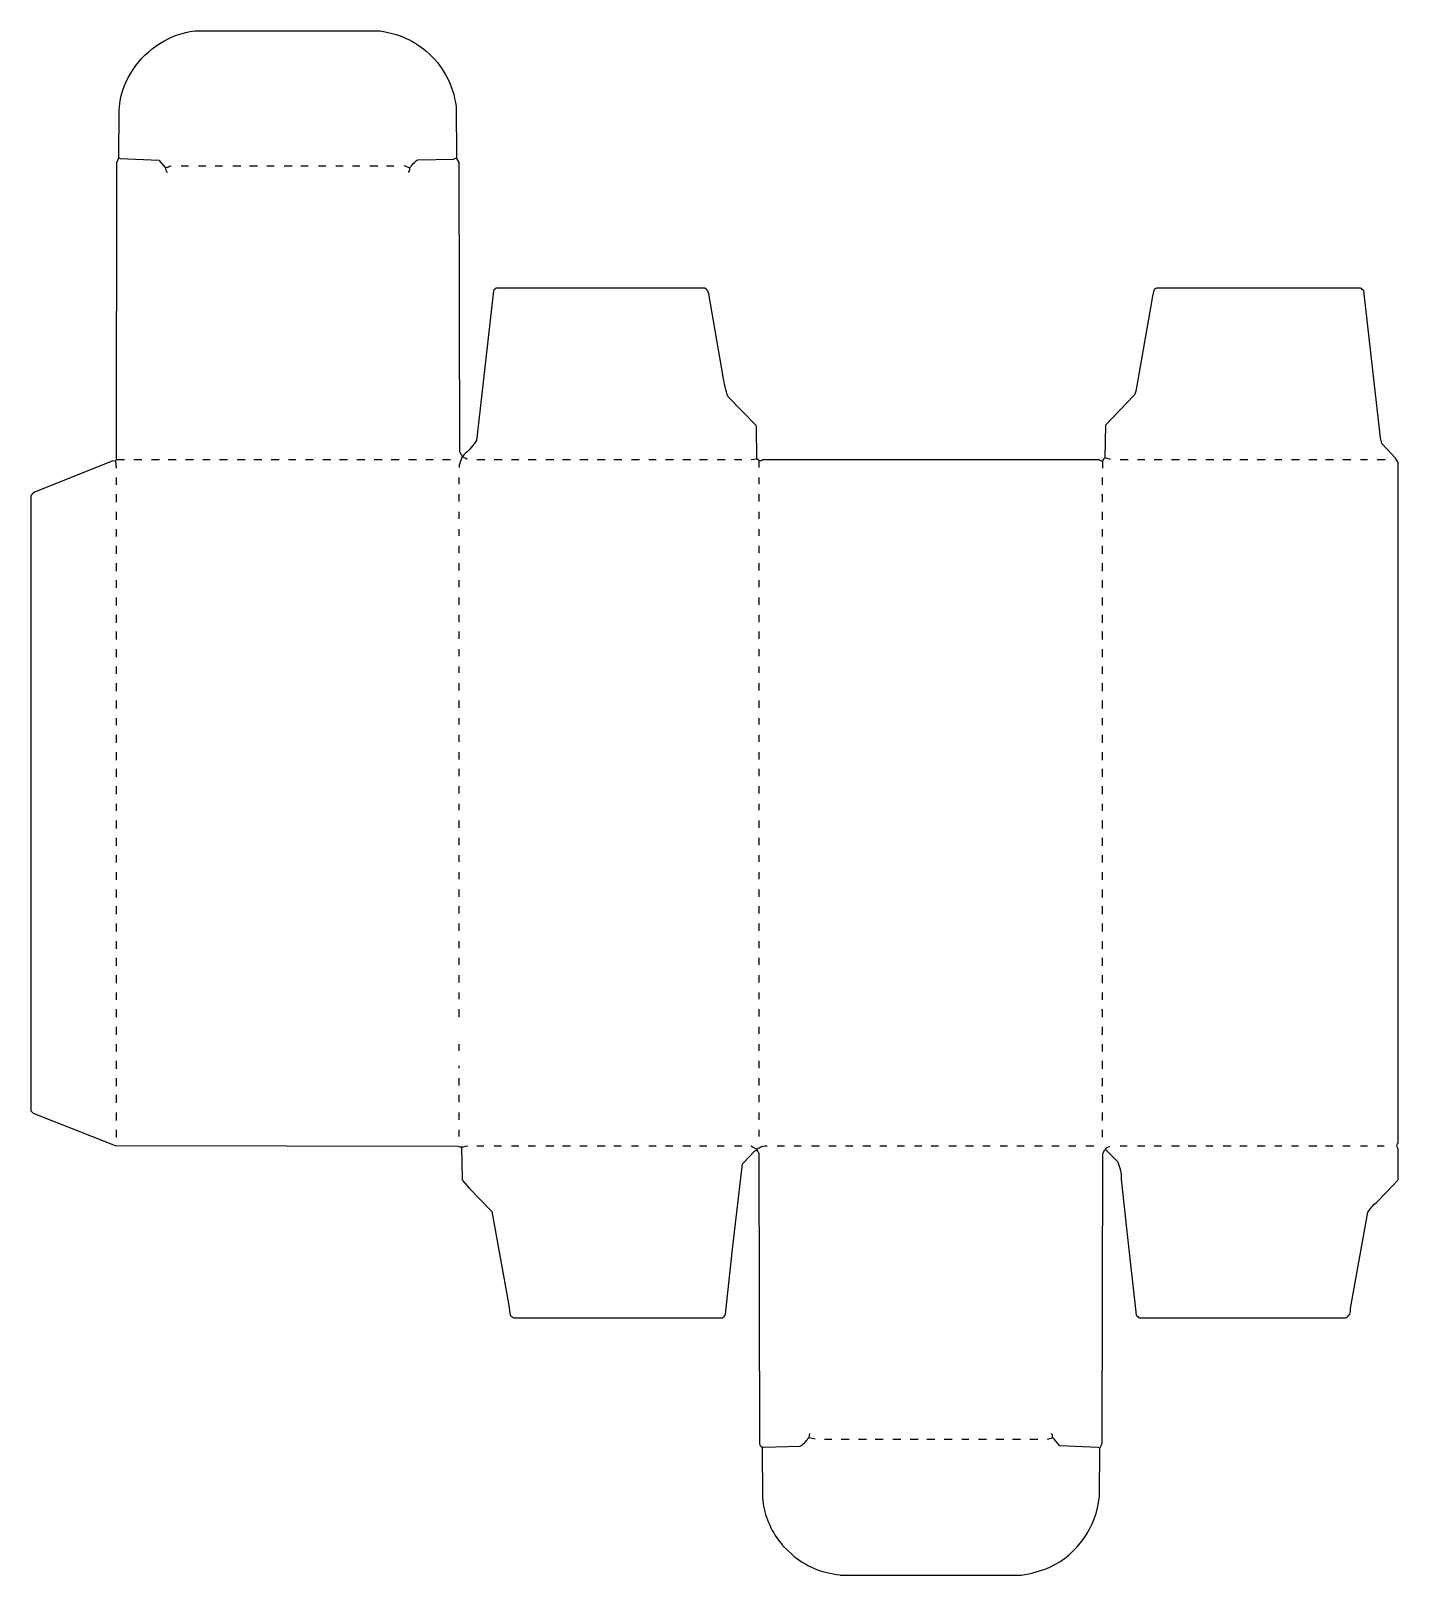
# Model space of a CAD drawing. Extents: x 189 to 2072, y 216 to 2342.
import ezdxf

# ---------------------------------------------------------------- set-up
doc = ezdxf.new("R2010")
doc.units = 0
doc.layers.get('0').update_dxf_attribs({"linetype": 'CONTINUOUS'})

msp = doc.modelspace()

# ---------------------------------------------------------------- linework, layer by layer
at = {"color": 7, "linetype": 'CONTINUOUS'}
for points in [[(307, 1740), (306, 1750), (307, 1752), (307.498778, 2160.998783), (310, 2167), (310.492428, 2232.99265), (311.439024, 2241.95122, -0.119164), (330, 2289, -0.218814), (415, 2342), (670, 2342), (676.94, 2340.58, -0.137453), (733.204918, 2314.245902, -0.188518), (774.50704, 2237.993153), (775, 2167), (775.24, 2166.18), (778.501256, 2160.99875), (779.498744, 1763.00125, 0.074768), (783, 1756), (781.8, 1752.1, 0.149369), (779, 1741)], [(310, 2167), (312.1, 2166.2), (365, 2164), (374, 2154, 0.118253), (380.1, 2155.7), (382, 2156)], [(377, 2147, -0.206094), (375, 2154)], [(711, 2153), (708.9, 2153.8, 0.079845), (703, 2156)], [(709, 2147, 0.190246), (711, 2153, -0.136301), (722.009796, 2164.510196), (770.990204, 2165.489804), (775, 2167)], [(1192, 1741), (1192, 1750), (1189, 1753), (1188.511352, 1796.989141), (1187.75008, 1798.756328), (1149.24992, 1838.243672, -0.065232), (1142.615385, 1865.923077), (1122.594595, 1979.932432, 0.255006), (1117, 1988), (830, 1988), (826.7, 1985.1), (826.2, 1983.9), (805.439024, 1801.95122), (802.58, 1778.06, -0.0803), (787, 1760, 0.150174), (784, 1756), (783, 1756)], [(1669, 802), (1685.750408, 784.764274, -0.121852), (1690.560976, 760.95122), (1698.560976, 688.95122), (1711, 574, 0.064594), (1716, 570), (2000, 570, 0.322229), (2006.405405, 582.932432), (2030.352941, 715.911765, -0.066824), (2042, 729), (2056, 743), (2072, 760), (2072, 803), (2071.2, 804.1), (2070, 808), (2071.2, 809.9), (2072, 811), (2072, 1748), (2071.2, 1749.1), (2068.502494, 1753.549875), (2049.769231, 1773.846154), (2047.58, 1781.94), (2025, 1984, 0.064594), (2020, 1988), (1739, 1988), (1736.5, 1986.5, 0.071347), (1732.615385, 1971.076923), (1710.594595, 1846.067568), (1709, 1841), (1708, 1840), (1669, 1799), (1668, 1754, 0.150174), (1665, 1750), (1665, 1740)], [(306, 1750), (301.067568, 1749.594595), (196.1, 1707.7, 0.186873), (189, 1702), (189, 855), (192, 852), (305.001055, 807.498941), (776.998945, 806.501059, 0.228), (787.076923, 806.615385), (791, 807)], [(790, 1752), (788.1, 1753.2, -0.095372), (784, 1756)], [(1192, 1750, 0.165541), (1197, 1752), (1660, 1752, 0.165541), (1665, 1750)], [(782, 805), (782.954717, 761.041509), (783.769231, 758.846154), (792.751381, 748.776243), (823.750126, 716.757935), (846.615385, 589.923077), (849, 574, 0.064594), (854, 570), (1141, 570, 0.196406), (1145.560976, 575.04878), (1155.439024, 664.95122), (1169, 782), (1169.8, 783.1), (1186, 800), (1189, 801)], [(1181, 807), (1182.9, 805.8), (1188, 803), (1191.9, 804.2, -0.149369), (1203, 807)], [(1189, 803), (1189, 801, -0.091684), (1191.501253, 795.998753), (1192.498747, 397.001247, 0.409005), (1198, 392), (1247.990204, 393.489804, 0.145172), (1259, 404), (1261, 405), (1262, 411)], [(1196, 392), (1196.49286, 322.006942), (1197.42, 315.06, 0.14066), (1223.756098, 257.804878), (1224, 257), (1237.82, 243.76, 0.155873), (1302.946154, 216.569231), (1304, 216), (1553, 216), (1560.946154, 217.430769), (1565.923077, 218.384615), (1585.9, 224.3), (1592.1, 226.8, 0.264382), (1660.507459, 324.007243), (1661, 391, 0.073536), (1664.501256, 398.00125), (1665.498744, 795.99875, -0.143242), (1669, 802, -0.251605), (1675, 806)], [(1661, 391), (1658.9, 391.8), (1606, 394), (1598.243902, 403.195122, 0.458702), (1596, 405), (1596, 409), (1594, 411)]]:
    msp.add_lwpolyline(points, format="xyb", dxfattribs=at)
for points in [[(396, 2156), (406, 2156)], [(420, 2156), (430, 2156)], [(443, 2156), (453, 2156)], [(467, 2156), (478, 2156)], [(490, 2156), (501, 2156)], [(514, 2156), (524, 2156)], [(538, 2156), (549, 2156)], [(561, 2156), (571, 2156)], [(585, 2156), (595, 2156)], [(609, 2156), (619, 2156)], [(632, 2156), (642, 2156)], [(656, 2156), (667, 2156)], [(679, 2156), (689, 2156)], [(307, 1752), (318, 1752)], [(331, 1752), (342, 1752)], [(355, 1752), (366, 1752)], [(378, 1752), (389, 1752)], [(402, 1752), (413, 1752)], [(426, 1752), (436, 1752)], [(449, 1752), (460, 1752)], [(473, 1752), (484, 1752)], [(496, 1752), (507, 1752)], [(520, 1752), (531, 1752)], [(544, 1752), (554, 1752)], [(567, 1752), (578, 1752)], [(591, 1752), (602, 1752)], [(614, 1752), (625, 1752)], [(638, 1752), (649, 1752)], [(662, 1752), (673, 1752)], [(685, 1752), (696, 1752)], [(709, 1752), (720, 1752)], [(733, 1752), (743, 1752)], [(756, 1752), (767, 1752)], [(803, 1752), (814, 1752)], [(827, 1752), (838, 1752)], [(851, 1752), (861, 1752)], [(874, 1752), (885, 1752)], [(898, 1752), (909, 1752)], [(921, 1752), (932, 1752)], [(945, 1752), (956, 1752)], [(969, 1752), (980, 1752)], [(992, 1752), (1003, 1752)], [(1016, 1752), (1027, 1752)], [(1040, 1752), (1050, 1752)], [(1063, 1752), (1074, 1752)], [(1087, 1752), (1098, 1752)], [(1110, 1752), (1121, 1752)], [(1134, 1752), (1145, 1752)], [(1158, 1752), (1168, 1752)], [(1181, 1752), (1189, 1753)], [(1676, 1752), (1668, 1754)], [(1689, 1752), (1700, 1752)], [(1713, 1752), (1723, 1752)], [(1736, 1752), (1747, 1752)], [(1760, 1752), (1771, 1752)], [(1783, 1752), (1794, 1752)], [(1807, 1752), (1818, 1752)], [(1831, 1752), (1842, 1752)], [(1854, 1752), (1865, 1752)], [(1878, 1752), (1889, 1752)], [(1902, 1752), (1912, 1752)], [(1925, 1752), (1936, 1752)], [(1949, 1752), (1960, 1752)], [(1972, 1752), (1983, 1752)], [(1996, 1752), (2007, 1752)], [(2020, 1752), (2030, 1752)], [(2043, 1752), (2054, 1752)], [(307, 1717), (307, 1727)], [(779, 1718), (779, 1727)], [(1192, 1718), (1192, 1727)], [(1665, 1717), (1665, 1727)], [(307, 1693), (307, 1704)], [(779, 1694), (779, 1704)], [(1192, 1694), (1192, 1704)], [(1665, 1693), (1665, 1703), (1664, 1704)], [(307, 1669), (307, 1680)], [(779, 1670), (779, 1680)], [(1192, 1670), (1192, 1680)], [(1665, 1669), (1665, 1680)], [(307, 1646), (307, 1656)], [(779, 1647), (779, 1656)], [(1192, 1647), (1192, 1656)], [(1665, 1646), (1665, 1656)], [(307, 1622), (307, 1633)], [(779, 1623), (779, 1633)], [(1192, 1623), (1192, 1633)], [(1665, 1622), (1665, 1633)], [(307, 1598), (307, 1609)], [(779, 1599), (779, 1609)], [(1192, 1599), (1192, 1609)], [(1664, 1598), (1665, 1599), (1665, 1609)], [(307, 1575), (307, 1586)], [(779, 1576), (779, 1586)], [(1192, 1576), (1192, 1586)], [(1665, 1575), (1665, 1585), (1664, 1586)], [(307, 1551), (307, 1562)], [(779, 1552), (779, 1562)], [(1192, 1552), (1192, 1562)], [(1665, 1551), (1665, 1562)], [(307, 1527), (307, 1538)], [(779, 1528), (779, 1538)], [(1192, 1528), (1192, 1538)], [(1664, 1527), (1665, 1528), (1665, 1538)], [(307, 1504), (307, 1515)], [(779, 1505), (779, 1515)], [(1192, 1505), (1192, 1515)], [(1665, 1504), (1665, 1514), (1664, 1515)], [(307, 1480), (307, 1491)], [(779, 1481), (779, 1491)], [(1192, 1481), (1192, 1491)], [(1665, 1480), (1665, 1491)], [(307, 1457), (307, 1467)], [(779, 1458), (779, 1467)], [(1192, 1458), (1192, 1467)], [(1665, 1457), (1665, 1467)], [(307, 1433), (307, 1444)], [(779, 1434), (779, 1444)], [(1192, 1434), (1192, 1444)], [(1665, 1433), (1665, 1443), (1664, 1444)], [(307, 1409), (307, 1420)], [(779, 1410), (779, 1420)], [(1192, 1410), (1192, 1420)], [(1664, 1409), (1665, 1410), (1665, 1420)], [(307, 1386), (307, 1396)], [(779, 1387), (779, 1396)], [(1192, 1387), (1192, 1396)], [(1665, 1386), (1665, 1396)], [(307, 1362), (307, 1373)], [(779, 1363), (779, 1373)], [(1192, 1363), (1192, 1373)], [(1665, 1362), (1665, 1373)], [(307, 1338), (307, 1349)], [(779, 1339), (779, 1349)], [(1192, 1339), (1192, 1349)], [(1664, 1338), (1665, 1339), (1665, 1349)], [(307, 1315), (307, 1326)], [(779, 1316), (779, 1326)], [(1192, 1316), (1192, 1326)], [(1665, 1315), (1665, 1325), (1664, 1326)], [(307, 1291), (307, 1302)], [(779, 1292), (779, 1302)], [(1192, 1292), (1192, 1302)], [(1665, 1291), (1665, 1302)], [(307, 1268), (307, 1278)], [(779, 1269), (779, 1278)], [(1192, 1269), (1192, 1278)], [(1665, 1268), (1665, 1278)], [(307, 1244), (307, 1255)], [(779, 1245), (779, 1255)], [(1192, 1245), (1192, 1255)], [(1665, 1244), (1665, 1254), (1664, 1255)], [(307, 1220), (307, 1231)], [(779, 1221), (779, 1231)], [(1192, 1221), (1192, 1231)], [(1665, 1220), (1665, 1231)], [(307, 1197), (307, 1207)], [(779, 1198), (779, 1207)], [(1192, 1198), (1192, 1207)], [(1665, 1197), (1665, 1207)], [(307, 1173), (307, 1184)], [(779, 1174), (779, 1184)], [(1192, 1174), (1192, 1184)], [(1665, 1173), (1665, 1184)], [(307, 1149), (307, 1160)], [(779, 1150), (779, 1160)], [(1192, 1150), (1192, 1160)], [(1664, 1149), (1665, 1150), (1665, 1160)], [(307, 1126), (307, 1137)], [(779, 1127), (779, 1137)], [(1192, 1127), (1192, 1137)], [(1665, 1126), (1665, 1136), (1664, 1137)], [(307, 1102), (307, 1113)], [(779, 1103), (779, 1113)], [(1192, 1103), (1192, 1113)], [(1665, 1102), (1665, 1113)], [(307, 1078), (307, 1089)], [(779, 1079), (779, 1089)], [(1192, 1079), (1192, 1089)], [(1664, 1078), (1665, 1079), (1665, 1089)], [(307, 1055), (307, 1066)], [(779, 1056), (779, 1066)], [(1192, 1056), (1192, 1066)], [(1665, 1055), (1665, 1065), (1664, 1066)], [(307, 1031), (307, 1042)], [(779, 1032), (779, 1042)], [(1192, 1032), (1192, 1042)], [(1665, 1031), (1665, 1042)], [(307, 1008), (307, 1018)], [(779, 1009), (779, 1018)], [(1192, 1009), (1192, 1018)], [(1665, 1008), (1665, 1018)], [(307, 984), (307, 995)], [(779, 984), (779, 995)], [(1192, 985), (1192, 995)], [(1665, 984), (1665, 994), (1664, 995)], [(307, 960), (307, 971)], [(1192, 961), (1192, 971)], [(1664, 960), (1665, 961), (1665, 971)], [(307, 937), (307, 947)], [(779, 938), (779, 947)], [(1192, 938), (1192, 947)], [(1665, 937), (1665, 947)], [(307, 913), (307, 924)], [(779, 914), (779, 917)], [(1192, 914), (1192, 924)], [(1665, 913), (1665, 924)], [(307, 889), (307, 900)], [(779, 890), (779, 900)], [(1192, 890), (1192, 900)], [(1664, 889), (1665, 890), (1665, 900)], [(307, 866), (307, 877)], [(779, 867), (779, 877)], [(1192, 867), (1192, 877)], [(1665, 866), (1665, 876), (1664, 877)], [(307, 842), (307, 853)], [(779, 843), (779, 853)], [(1192, 843), (1192, 853)], [(1665, 842), (1665, 853)], [(307, 819), (307, 829)], [(779, 820), (779, 829)], [(1192, 820), (1192, 829)], [(1665, 819), (1665, 829)], [(803, 807), (813, 807)], [(827, 807), (837, 807)], [(851, 807), (861, 807)], [(874, 807), (884, 807)], [(898, 807), (909, 807)], [(921, 807), (932, 807)], [(945, 807), (955, 807)], [(969, 807), (980, 807)], [(992, 807), (1002, 807)], [(1016, 807), (1026, 807)], [(1040, 807), (1050, 807)], [(1063, 807), (1073, 807)], [(1087, 807), (1098, 807)], [(1110, 807), (1120, 807)], [(1134, 807), (1144, 807)], [(1158, 807), (1168, 807)], [(1217, 807), (1227, 807)], [(1240, 807), (1250, 807)], [(1264, 807), (1275, 807)], [(1288, 807), (1298, 807)], [(1311, 807), (1321, 807)], [(1335, 807), (1346, 807)], [(1358, 807), (1368, 807)], [(1382, 807), (1392, 807)], [(1406, 807), (1416, 807)], [(1429, 807), (1439, 807)], [(1453, 807), (1464, 807)], [(1476, 807), (1487, 807)], [(1500, 807), (1510, 807)], [(1524, 807), (1534, 807)], [(1547, 807), (1557, 807)], [(1571, 807), (1582, 807)], [(1595, 807), (1605, 807)], [(1618, 807), (1628, 807)], [(1642, 807), (1653, 807)], [(1689, 807), (1699, 807)], [(1713, 807), (1723, 807)], [(1736, 807), (1746, 807)], [(1760, 807), (1771, 807)], [(1783, 807), (1794, 807)], [(1807, 807), (1817, 807)], [(1831, 807), (1842, 807)], [(1854, 807), (1864, 807)], [(1878, 807), (1889, 807)], [(1902, 807), (1912, 807)], [(1925, 807), (1935, 807)], [(1949, 807), (1960, 807)], [(1972, 807), (1982, 807)], [(1996, 807), (2006, 807)], [(2020, 807), (2030, 807)], [(2043, 807), (2053, 807)], [(1269, 403), (1261, 405)], [(1589, 403), (1596, 405)], [(1282, 403), (1292, 403)], [(1305, 403), (1316, 403)], [(1329, 403), (1340, 403)], [(1352, 403), (1363, 403)], [(1376, 403), (1387, 403)], [(1400, 403), (1411, 403)], [(1423, 403), (1434, 403)], [(1447, 403), (1458, 403)], [(1471, 403), (1481, 403)], [(1494, 403), (1505, 403)], [(1518, 403), (1529, 403)], [(1541, 403), (1552, 403)], [(1565, 403), (1576, 403)]]:
    msp.add_lwpolyline(points, dxfattribs=at)

doc.saveas('drawing.dxf')
